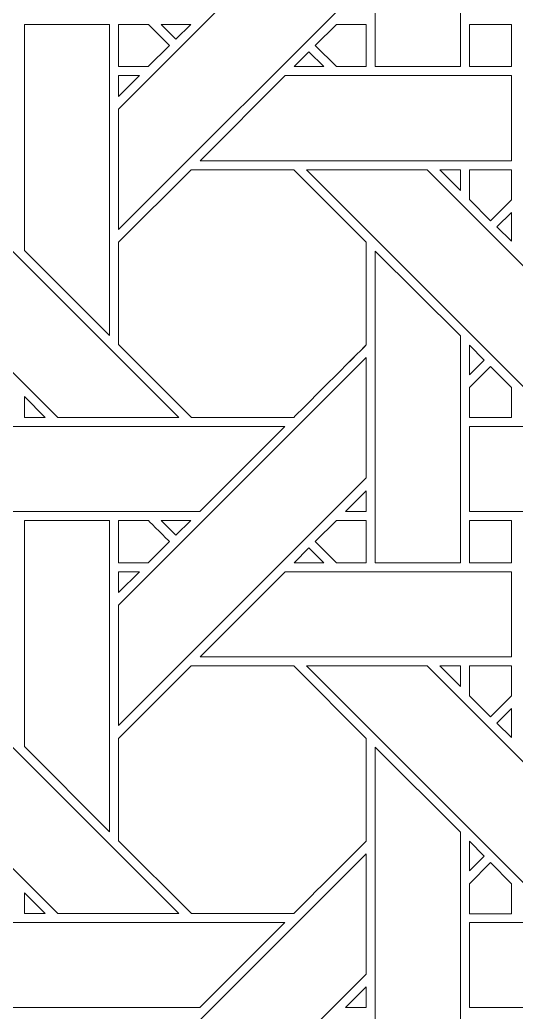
# Model space of a CAD drawing. Header units: inches. Extents: x 4.9 to 19.9, y 1.6 to 16.6.
# Drawn here: x 8.637 to 9.586, y 3.451 to 5.349 of the extents above; entities that cross this region are included whole.
import ezdxf

# ---------------------------------------------------------------- set-up
doc = ezdxf.new("R2010")
doc.units = ezdxf.units.IN
doc.header["$MEASUREMENT"] = 0
doc.layers.add('Design', color=7, linetype='Continuous', lineweight=0)

msp = doc.modelspace()

# ---------------------------------------------------------------- linework, layer by layer
at = {"layer": 'Design'}
for points, knots in [([(4.882854037814669, 16.59476386176223), (4.882854037814669, 16.59476386176223), (4.882854037814669, 1.594763861762152), (4.882854037814669, 1.594763861762152), (4.882854037814669, 1.594763861762152), (19.88285319010416, 1.594763861762152), (19.88285319010416, 1.594763861762152), (19.88285319010416, 1.594763861762152), (19.88285319010416, 16.59476386176223), (19.88285319010416, 16.59476386176223), (19.88285319010416, 16.59476386176223), (4.882854037814669, 16.59476386176223), (4.882854037814669, 16.59476386176223)], [0, 0, 0, 0, 1, 1, 1, 2, 2, 2, 3, 3, 3, 4, 4, 4, 4]), ([(5.683952837729848, 15.79366501657361), (5.683952837729848, 15.79366501657361), (5.683952837729848, 2.395862706950664), (5.683952837729848, 2.395862706950664), (5.683952837729848, 2.395862706950664), (19.08175439018904, 2.395862706950664), (19.08175439018904, 2.395862706950664), (19.08175439018904, 2.395862706950664), (19.08175439018904, 15.79366501657361), (19.08175439018904, 15.79366501657361), (19.08175439018904, 15.79366501657361), (5.683952837729848, 15.79366501657361), (5.683952837729848, 15.79366501657361)], [0, 0, 0, 0, 1, 1, 1, 2, 2, 2, 3, 3, 3, 4, 4, 4, 4]), ([(9.479053921169704, 5.693177117241753), (9.479053921169704, 5.693177117241753), (9.479053921169704, 5.259501139322916), (9.479053921169704, 5.259501139322916), (9.479053921169704, 5.259501139322916), (9.31628926595052, 5.259501139322916), (9.31628926595052, 5.259501139322916), (9.31628926595052, 5.259501139322916), (9.31628926595052, 5.855332268608941), (9.31628926595052, 5.855332268608941), (9.31628926595052, 5.855332268608941), (9.479053921169704, 5.693177117241753), (9.479053921169704, 5.693177117241753)], [0, 0, 0, 0, 1, 1, 1, 2, 2, 2, 3, 3, 3, 4, 4, 4, 4]), ([(8.825487772623697, 5.178177727593316), (8.825487772623697, 5.178177727593316), (9.299151102701822, 5.651766459147134), (9.299151102701822, 5.651766459147134), (9.299151102701822, 5.651766459147134), (9.299151102701822, 5.421724107530381), (9.299151102701822, 5.421724107530381), (9.299151102701822, 5.421724107530381), (8.825487772623697, 4.94808112250434), (8.825487772623697, 4.94808112250434), (8.825487772623697, 4.94808112250434), (8.825487772623697, 5.178177727593316), (8.825487772623697, 5.178177727593316)], [0, 0, 0, 0, 1, 1, 1, 2, 2, 2, 3, 3, 3, 4, 4, 4, 4]), ([(8.808341979980469, 5.340279473198784), (8.808341979980469, 5.340279473198784), (8.808341979980469, 4.745168897840711), (8.808341979980469, 4.745168897840711), (8.808341979980469, 4.745168897840711), (8.645424736870657, 4.908086988661024), (8.645424736870657, 4.908086988661024), (8.645424736870657, 4.908086988661024), (8.645424736870657, 5.340279473198784), (8.645424736870657, 5.340279473198784), (8.645424736870657, 5.340279473198784), (8.808341979980469, 5.340279473198784), (8.808341979980469, 5.340279473198784)], [0, 0, 0, 0, 1, 1, 1, 2, 2, 2, 3, 3, 3, 4, 4, 4, 4]), ([(8.882515801323782, 5.340252346462673), (8.887654622395832, 5.335140652126735), (8.91842566596137, 5.304328070746527), (8.922849867078993, 5.299903869628906), (8.922849867078993, 5.299903869628906), (8.88242679172092, 5.259484185112847), (8.88242679172092, 5.259484185112847), (8.88242679172092, 5.259484185112847), (8.825450473361546, 5.259484185112847), (8.825450473361546, 5.259484185112847), (8.825450473361546, 5.259484185112847), (8.825450473361546, 5.340252346462673), (8.825450473361546, 5.340252346462673), (8.825450473361546, 5.340252346462673), (8.882515801323782, 5.340252346462673), (8.882515801323782, 5.340252346462673)], [0, 0, 0, 0, 1, 1, 1, 2, 2, 2, 3, 3, 3, 4, 4, 4, 5, 5, 5, 5]), ([(8.825450473361546, 5.340252346462673), (8.825450473361546, 5.340252346462673), (8.882515801323782, 5.340252346462673), (8.882515801323782, 5.340252346462673), (8.887872483995224, 5.334929572211371), (8.91868421766493, 5.304069519042968), (8.922849867078993, 5.299903869628906), (8.922849867078993, 5.299903869628906), (8.88242679172092, 5.259484185112847), (8.88242679172092, 5.259484185112847), (8.88242679172092, 5.259484185112847), (8.825450473361546, 5.259484185112847), (8.825450473361546, 5.259484185112847), (8.825450473361546, 5.259484185112847), (8.825450473361546, 5.340252346462673), (8.825450473361546, 5.340252346462673)], [0, 0, 0, 0, 1, 1, 1, 2, 2, 2, 3, 3, 3, 4, 4, 4, 5, 5, 5, 5]), ([(8.963371276855469, 5.340279473198784), (8.963371276855469, 5.340279473198784), (8.935090806749132, 5.312100728352864), (8.935090806749132, 5.312100728352864), (8.935090806749132, 5.312100728352864), (8.906912061903212, 5.340279473198784), (8.906912061903212, 5.340279473198784), (8.906912061903212, 5.340279473198784), (8.963371276855469, 5.340279473198784), (8.963371276855469, 5.340279473198784)], [0, 0, 0, 0, 1, 1, 1, 2, 2, 2, 3, 3, 3, 3]), ([(9.242015414767794, 5.259470621744791), (9.242015414767794, 5.259470621744791), (9.201653374565971, 5.299849616156683), (9.201653374565971, 5.299849616156683), (9.201653374565971, 5.299849616156683), (9.242083231608072, 5.34027608235677), (9.242083231608072, 5.34027608235677), (9.242083231608072, 5.34027608235677), (9.299127366807724, 5.34027608235677), (9.299127366807724, 5.34027608235677), (9.299127366807724, 5.34027608235677), (9.299127366807724, 5.259470621744791), (9.299127366807724, 5.259470621744791), (9.299127366807724, 5.259470621744791), (9.242015414767794, 5.259470621744791), (9.242015414767794, 5.259470621744791)], [0, 0, 0, 0, 1, 1, 1, 2, 2, 2, 3, 3, 3, 4, 4, 4, 5, 5, 5, 5]), ([(9.201653374565971, 5.299849616156683), (9.201653374565971, 5.299849616156683), (9.242083231608072, 5.34027608235677), (9.242083231608072, 5.34027608235677), (9.242083231608072, 5.34027608235677), (9.299127366807724, 5.34027608235677), (9.299127366807724, 5.34027608235677), (9.299127366807724, 5.34027608235677), (9.299127366807724, 5.259470621744791), (9.299127366807724, 5.259470621744791), (9.299127366807724, 5.259470621744791), (9.242015414767794, 5.259470621744791), (9.242015414767794, 5.259470621744791), (9.242015414767794, 5.259470621744791), (9.201653374565971, 5.299849616156683), (9.201653374565971, 5.299849616156683)], [0, 0, 0, 0, 1, 1, 1, 2, 2, 2, 3, 3, 3, 4, 4, 4, 5, 5, 5, 5]), ([(9.496329413519964, 5.340252346462673), (9.496329413519964, 5.340252346462673), (9.57657284206814, 5.340252346462673), (9.57657284206814, 5.340252346462673), (9.57657284206814, 5.340252346462673), (9.57657284206814, 5.259470621744791), (9.57657284206814, 5.259470621744791), (9.57657284206814, 5.259470621744791), (9.496329413519964, 5.259470621744791), (9.496329413519964, 5.259470621744791), (9.496329413519964, 5.259470621744791), (9.496329413519964, 5.340252346462673), (9.496329413519964, 5.340252346462673)], [0, 0, 0, 0, 1, 1, 1, 2, 2, 2, 3, 3, 3, 4, 4, 4, 4]), ([(9.57657284206814, 5.340252346462673), (9.57657284206814, 5.340252346462673), (9.57657284206814, 5.259470621744791), (9.57657284206814, 5.259470621744791), (9.57657284206814, 5.259470621744791), (9.496329413519964, 5.259470621744791), (9.496329413519964, 5.259470621744791), (9.496329413519964, 5.259470621744791), (9.496329413519964, 5.340252346462673), (9.496329413519964, 5.340252346462673), (9.496329413519964, 5.340252346462673), (9.57657284206814, 5.340252346462673), (9.57657284206814, 5.340252346462673)], [0, 0, 0, 0, 1, 1, 1, 2, 2, 2, 3, 3, 3, 4, 4, 4, 4]), ([(9.217814975314669, 5.259501139322916), (9.217814975314669, 5.259501139322916), (9.161315070258246, 5.259501139322916), (9.161315070258246, 5.259501139322916), (9.161315070258246, 5.259501139322916), (9.1895751953125, 5.287761264377169), (9.1895751953125, 5.287761264377169), (9.1895751953125, 5.287761264377169), (9.217814975314669, 5.259501139322916), (9.217814975314669, 5.259501139322916)], [0, 0, 0, 0, 1, 1, 1, 2, 2, 2, 3, 3, 3, 3]), ([(8.86532508002387, 5.24237569173177), (8.86532508002387, 5.24237569173177), (8.825487772623697, 5.202545166015625), (8.825487772623697, 5.202545166015625), (8.825487772623697, 5.202545166015625), (8.825487772623697, 5.24237569173177), (8.825487772623697, 5.24237569173177), (8.825487772623697, 5.24237569173177), (8.86532508002387, 5.24237569173177), (8.86532508002387, 5.24237569173177)], [0, 0, 0, 0, 1, 1, 1, 2, 2, 2, 3, 3, 3, 3]), ([(8.981326633029513, 5.079539828830294), (8.981326633029513, 5.079539828830294), (9.144176059299044, 5.242362128363715), (9.144176059299044, 5.242362128363715), (9.144176059299044, 5.242362128363715), (9.576606750488281, 5.242362128363715), (9.576606750488281, 5.242362128363715), (9.576606750488281, 5.242362128363715), (9.576606750488281, 5.079539828830294), (9.576606750488281, 5.079539828830294), (9.576606750488281, 5.079539828830294), (8.981326633029513, 5.079539828830294), (8.981326633029513, 5.079539828830294)], [0, 0, 0, 0, 1, 1, 1, 2, 2, 2, 3, 3, 3, 4, 4, 4, 4]), ([(8.235904269748264, 5.062428792317708), (8.235904269748264, 5.062428792317708), (8.466851976182724, 5.062428792317708), (8.466851976182724, 5.062428792317708), (8.466851976182724, 5.062428792317708), (8.940494961208765, 4.58877224392361), (8.940494961208765, 4.58877224392361), (8.940494961208765, 4.58877224392361), (8.70947265625, 4.58877224392361), (8.70947265625, 4.58877224392361), (8.70947265625, 4.58877224392361), (8.235904269748264, 5.062428792317708), (8.235904269748264, 5.062428792317708)], [0, 0, 0, 0, 1, 1, 1, 2, 2, 2, 3, 3, 3, 4, 4, 4, 4]), ([(8.964151170518663, 5.062374538845485), (8.964151170518663, 5.062374538845485), (9.160365634494356, 5.062374538845485), (9.160365634494356, 5.062374538845485), (9.160365634494356, 5.062374538845485), (9.299113803439669, 4.923656887478298), (9.299113803439669, 4.923656887478298), (9.299113803439669, 4.923656887478298), (9.299113803439669, 4.727442423502603), (9.299113803439669, 4.727442423502603), (9.281315273708765, 4.709507412380641), (9.169391208224825, 4.59776645236545), (9.160406324598524, 4.588755289713541), (9.160406324598524, 4.588755289713541), (8.964692857530382, 4.588755289713541), (8.964692857530382, 4.588755289713541), (8.964692857530382, 4.588755289713541), (8.825450473361546, 4.727990044487847), (8.825450473361546, 4.727990044487847), (8.825450473361546, 4.727990044487847), (8.825450473361546, 4.923656887478298), (8.825450473361546, 4.923656887478298), (8.825450473361546, 4.923656887478298), (8.964151170518663, 5.062374538845485), (8.964151170518663, 5.062374538845485)], [0, 0, 0, 0, 1, 1, 1, 2, 2, 2, 3, 3, 3, 4, 4, 4, 5, 5, 5, 6, 6, 6, 7, 7, 7, 8, 8, 8, 8]), ([(8.825450473361546, 4.727990044487847), (8.825450473361546, 4.727990044487847), (8.825450473361546, 4.923656887478298), (8.825450473361546, 4.923656887478298), (8.825450473361546, 4.923656887478298), (8.964151170518663, 5.062374538845485), (8.964151170518663, 5.062374538845485), (8.964151170518663, 5.062374538845485), (9.160365634494356, 5.062374538845485), (9.160365634494356, 5.062374538845485), (9.160365634494356, 5.062374538845485), (9.299113803439669, 4.923656887478298), (9.299113803439669, 4.923656887478298), (9.299113803439669, 4.923656887478298), (9.299113803439669, 4.727442423502603), (9.299113803439669, 4.727442423502603), (9.281199137369791, 4.709391276041666), (9.169302198621962, 4.597685072157117), (9.160406324598524, 4.588755289713541), (9.160406324598524, 4.588755289713541), (8.964692857530382, 4.588755289713541), (8.964692857530382, 4.588755289713541), (8.964692857530382, 4.588755289713541), (8.825450473361546, 4.727990044487847), (8.825450473361546, 4.727990044487847)], [0, 0, 0, 0, 1, 1, 1, 2, 2, 2, 3, 3, 3, 4, 4, 4, 5, 5, 5, 6, 6, 6, 7, 7, 7, 8, 8, 8, 8]), ([(9.18463389078776, 5.062428792317708), (9.18463389078776, 5.062428792317708), (9.415581597222221, 5.062428792317708), (9.415581597222221, 5.062428792317708), (9.415581597222221, 5.062428792317708), (9.889224582248263, 4.58877224392361), (9.889224582248263, 4.58877224392361), (9.889224582248263, 4.58877224392361), (9.658194647894964, 4.58877224392361), (9.658194647894964, 4.58877224392361), (9.658194647894964, 4.58877224392361), (9.18463389078776, 5.062428792317708), (9.18463389078776, 5.062428792317708)], [0, 0, 0, 0, 1, 1, 1, 2, 2, 2, 3, 3, 3, 4, 4, 4, 4]), ([(9.479139539930555, 5.062415228949652), (9.479139539930555, 5.062415228949652), (9.479139539930555, 5.022597418891058), (9.479139539930555, 5.022597418891058), (9.479139539930555, 5.022597418891058), (9.439696417914496, 5.062415228949652), (9.439696417914496, 5.062415228949652), (9.439696417914496, 5.062415228949652), (9.479139539930555, 5.062415228949652), (9.479139539930555, 5.062415228949652)], [0, 0, 0, 0, 1, 1, 1, 2, 2, 2, 3, 3, 3, 3]), ([(9.57657284206814, 5.062394883897568), (9.57657284206814, 5.062394883897568), (9.57657284206814, 5.004792107476128), (9.57657284206814, 5.004792107476128), (9.57657284206814, 5.004792107476128), (9.53664313422309, 4.96484883626302), (9.53664313422309, 4.96484883626302), (9.53664313422309, 4.96484883626302), (9.496312459309895, 5.005183749728732), (9.496312459309895, 5.005183749728732), (9.496312459309895, 5.005183749728732), (9.496312459309895, 5.062394883897568), (9.496312459309895, 5.062394883897568), (9.496312459309895, 5.062394883897568), (9.57657284206814, 5.062394883897568), (9.57657284206814, 5.062394883897568)], [0, 0, 0, 0, 1, 1, 1, 2, 2, 2, 3, 3, 3, 4, 4, 4, 5, 5, 5, 5]), ([(9.53664313422309, 4.96484883626302), (9.53664313422309, 4.96484883626302), (9.496312459309895, 5.005183749728732), (9.496312459309895, 5.005183749728732), (9.496312459309895, 5.005183749728732), (9.496312459309895, 5.062394883897568), (9.496312459309895, 5.062394883897568), (9.496312459309895, 5.062394883897568), (9.57657284206814, 5.062394883897568), (9.57657284206814, 5.062394883897568), (9.57657284206814, 5.062394883897568), (9.57657284206814, 5.004792107476128), (9.57657284206814, 5.004792107476128), (9.57657284206814, 5.004792107476128), (9.53664313422309, 4.96484883626302), (9.53664313422309, 4.96484883626302)], [0, 0, 0, 0, 1, 1, 1, 2, 2, 2, 3, 3, 3, 4, 4, 4, 5, 5, 5, 5]), ([(9.576606750488281, 4.980588277180989), (9.576606750488281, 4.980588277180989), (9.576606750488281, 4.925415886773003), (9.576606750488281, 4.925415886773003), (9.576606750488281, 4.925415886773003), (9.548836602105032, 4.952804565429687), (9.548836602105032, 4.952804565429687), (9.548836602105032, 4.952804565429687), (9.576606750488281, 4.980588277180989), (9.576606750488281, 4.980588277180989)], [0, 0, 0, 0, 1, 1, 1, 2, 2, 2, 3, 3, 3, 3]), ([(9.479053921169704, 4.744447496202256), (9.479053921169704, 4.744447496202256), (9.479053921169704, 4.310771518283419), (9.479053921169704, 4.310771518283419), (9.479053921169704, 4.310771518283419), (9.31628926595052, 4.310771518283419), (9.31628926595052, 4.310771518283419), (9.31628926595052, 4.310771518283419), (9.31628926595052, 4.906603495279947), (9.31628926595052, 4.906603495279947), (9.31628926595052, 4.906603495279947), (9.479053921169704, 4.744447496202256), (9.479053921169704, 4.744447496202256)], [0, 0, 0, 0, 1, 1, 1, 2, 2, 2, 3, 3, 3, 4, 4, 4, 4]), ([(9.496365865071613, 4.670203314887152), (9.496365865071613, 4.670203314887152), (9.496365865071613, 4.726968553331162), (9.496365865071613, 4.726968553331162), (9.496365865071613, 4.726968553331162), (9.524551391601562, 4.698382059733072), (9.524551391601562, 4.698382059733072), (9.524551391601562, 4.698382059733072), (9.496365865071613, 4.670203314887152), (9.496365865071613, 4.670203314887152)], [0, 0, 0, 0, 1, 1, 1, 2, 2, 2, 3, 3, 3, 3]), ([(8.825487772623697, 4.229448954264322), (8.825487772623697, 4.229448954264322), (9.299151102701822, 4.703037685818141), (9.299151102701822, 4.703037685818141), (9.299151102701822, 4.703037685818141), (9.299151102701822, 4.473008897569443), (9.299151102701822, 4.473008897569443), (9.299151102701822, 4.473008897569443), (8.825487772623697, 3.999352349175346), (8.825487772623697, 3.999352349175346), (8.825487772623697, 3.999352349175346), (8.825487772623697, 4.229448954264322), (8.825487772623697, 4.229448954264322)], [0, 0, 0, 0, 1, 1, 1, 2, 2, 2, 3, 3, 3, 4, 4, 4, 4]), ([(9.496329413519964, 4.588510301378037), (9.496329413519964, 4.588510301378037), (9.496329413519964, 4.64579603407118), (9.496329413519964, 4.64579603407118), (9.496329413519964, 4.64579603407118), (9.536656697591145, 4.686127556694878), (9.536656697591145, 4.686127556694878), (9.536656697591145, 4.686127556694878), (9.57698482937283, 4.645806206597222), (9.57698482937283, 4.645806206597222), (9.57698482937283, 4.645806206597222), (9.57698482937283, 4.588510301378037), (9.57698482937283, 4.588510301378037), (9.57698482937283, 4.588510301378037), (9.496329413519964, 4.588510301378037), (9.496329413519964, 4.588510301378037)], [0, 0, 0, 0, 1, 1, 1, 2, 2, 2, 3, 3, 3, 4, 4, 4, 5, 5, 5, 5]), ([(9.536656697591145, 4.686127556694878), (9.536656697591145, 4.686127556694878), (9.57698482937283, 4.645806206597222), (9.57698482937283, 4.645806206597222), (9.57698482937283, 4.645806206597222), (9.57698482937283, 4.588510301378037), (9.57698482937283, 4.588510301378037), (9.57698482937283, 4.588510301378037), (9.496329413519964, 4.588510301378037), (9.496329413519964, 4.588510301378037), (9.496329413519964, 4.588510301378037), (9.496329413519964, 4.64579603407118), (9.496329413519964, 4.64579603407118), (9.496329413519964, 4.64579603407118), (9.536656697591145, 4.686127556694878), (9.536656697591145, 4.686127556694878)], [0, 0, 0, 0, 1, 1, 1, 2, 2, 2, 3, 3, 3, 4, 4, 4, 5, 5, 5, 5]), ([(8.685262044270832, 4.58877224392361), (8.685262044270832, 4.58877224392361), (8.645540025499132, 4.58877224392361), (8.645540025499132, 4.58877224392361), (8.645540025499132, 4.58877224392361), (8.645540025499132, 4.62856207953559), (8.645540025499132, 4.62856207953559), (8.645540025499132, 4.62856207953559), (8.685262044270832, 4.58877224392361), (8.685262044270832, 4.58877224392361)], [0, 0, 0, 0, 1, 1, 1, 2, 2, 2, 3, 3, 3, 3]), ([(8.54763709174262, 4.408824496799044), (8.54763709174262, 4.408824496799044), (8.54763709174262, 4.571511162651909), (8.54763709174262, 4.571511162651909), (8.54763709174262, 4.571511162651909), (9.143339369032118, 4.571511162651909), (9.143339369032118, 4.571511162651909), (9.143339369032118, 4.571511162651909), (8.980605231391058, 4.408824496799044), (8.980605231391058, 4.408824496799044), (8.980605231391058, 4.408824496799044), (8.54763709174262, 4.408824496799044), (8.54763709174262, 4.408824496799044)], [0, 0, 0, 0, 1, 1, 1, 2, 2, 2, 3, 3, 3, 4, 4, 4, 4]), ([(9.496365865071613, 4.408824496799044), (9.496365865071613, 4.408824496799044), (9.496365865071613, 4.571511162651909), (9.496365865071613, 4.571511162651909), (9.496365865071613, 4.571511162651909), (10.09206814236111, 4.571511162651909), (10.09206814236111, 4.571511162651909), (10.09206814236111, 4.571511162651909), (9.92933400472005, 4.408824496799044), (9.92933400472005, 4.408824496799044), (9.92933400472005, 4.408824496799044), (9.496365865071613, 4.408824496799044), (9.496365865071613, 4.408824496799044)], [0, 0, 0, 0, 1, 1, 1, 2, 2, 2, 3, 3, 3, 4, 4, 4, 4]), ([(9.259388393825954, 4.408851623535156), (9.259388393825954, 4.408851623535156), (9.29915788438585, 4.448615180121527), (9.29915788438585, 4.448615180121527), (9.29915788438585, 4.448615180121527), (9.29915788438585, 4.408851623535156), (9.29915788438585, 4.408851623535156), (9.29915788438585, 4.408851623535156), (9.259388393825954, 4.408851623535156), (9.259388393825954, 4.408851623535156)], [0, 0, 0, 0, 1, 1, 1, 2, 2, 2, 3, 3, 3, 3]), ([(8.808341979980469, 4.391563415527343), (8.808341979980469, 4.391563415527343), (8.808341979980469, 3.796440124511718), (8.808341979980469, 3.796440124511718), (8.808341979980469, 3.796440124511718), (8.645424736870657, 3.959358215332031), (8.645424736870657, 3.959358215332031), (8.645424736870657, 3.959358215332031), (8.645424736870657, 4.391563415527343), (8.645424736870657, 4.391563415527343), (8.645424736870657, 4.391563415527343), (8.808341979980469, 4.391563415527343), (8.808341979980469, 4.391563415527343)], [0, 0, 0, 0, 1, 1, 1, 2, 2, 2, 3, 3, 3, 4, 4, 4, 4]), ([(8.88251241048177, 4.391521877712673), (8.88765123155382, 4.386410183376735), (8.91842566596137, 4.355591668023003), (8.922849867078993, 4.351167466905382), (8.922849867078993, 4.351167466905382), (8.88242679172092, 4.310747782389322), (8.88242679172092, 4.310747782389322), (8.88242679172092, 4.310747782389322), (8.825450473361546, 4.310747782389322), (8.825450473361546, 4.310747782389322), (8.825450473361546, 4.310747782389322), (8.825450473361546, 4.391521877712673), (8.825450473361546, 4.391521877712673), (8.825450473361546, 4.391521877712673), (8.88251241048177, 4.391521877712673), (8.88251241048177, 4.391521877712673)], [0, 0, 0, 0, 1, 1, 1, 2, 2, 2, 3, 3, 3, 4, 4, 4, 5, 5, 5, 5]), ([(8.825450473361546, 4.391521877712673), (8.825450473361546, 4.391521877712673), (8.88251241048177, 4.391521877712673), (8.88251241048177, 4.391521877712673), (8.887644449869791, 4.386416965060763), (8.918418884277344, 4.355605231391058), (8.922849867078993, 4.351167466905382), (8.922849867078993, 4.351167466905382), (8.88242679172092, 4.310747782389322), (8.88242679172092, 4.310747782389322), (8.88242679172092, 4.310747782389322), (8.825450473361546, 4.310747782389322), (8.825450473361546, 4.310747782389322), (8.825450473361546, 4.310747782389322), (8.825450473361546, 4.391521877712673), (8.825450473361546, 4.391521877712673)], [0, 0, 0, 0, 1, 1, 1, 2, 2, 2, 3, 3, 3, 4, 4, 4, 5, 5, 5, 5]), ([(8.963378058539496, 4.391563415527343), (8.963378058539496, 4.391563415527343), (8.935097588433157, 4.363371955023871), (8.935097588433157, 4.363371955023871), (8.935097588433157, 4.363371955023871), (8.906905280219183, 4.391563415527343), (8.906905280219183, 4.391563415527343), (8.906905280219183, 4.391563415527343), (8.963378058539496, 4.391563415527343), (8.963378058539496, 4.391563415527343)], [0, 0, 0, 0, 1, 1, 1, 2, 2, 2, 3, 3, 3, 3]), ([(9.242018805609808, 4.310733371310763), (9.242018805609808, 4.310733371310763), (9.201656765407986, 4.351119147406683), (9.201656765407986, 4.351119147406683), (9.201656765407986, 4.351119147406683), (9.242083231608072, 4.391538831922742), (9.242083231608072, 4.391538831922742), (9.242083231608072, 4.391538831922742), (9.299127366807724, 4.391538831922742), (9.299127366807724, 4.391538831922742), (9.299127366807724, 4.391538831922742), (9.299127366807724, 4.310733371310763), (9.299127366807724, 4.310733371310763), (9.299127366807724, 4.310733371310763), (9.242018805609808, 4.310733371310763), (9.242018805609808, 4.310733371310763)], [0, 0, 0, 0, 1, 1, 1, 2, 2, 2, 3, 3, 3, 4, 4, 4, 5, 5, 5, 5]), ([(9.201656765407986, 4.351119147406683), (9.201656765407986, 4.351119147406683), (9.242083231608072, 4.391538831922742), (9.242083231608072, 4.391538831922742), (9.242083231608072, 4.391538831922742), (9.299127366807724, 4.391538831922742), (9.299127366807724, 4.391538831922742), (9.299127366807724, 4.391538831922742), (9.299127366807724, 4.310733371310763), (9.299127366807724, 4.310733371310763), (9.299127366807724, 4.310733371310763), (9.242018805609808, 4.310733371310763), (9.242018805609808, 4.310733371310763), (9.242018805609808, 4.310733371310763), (9.201656765407986, 4.351119147406683), (9.201656765407986, 4.351119147406683)], [0, 0, 0, 0, 1, 1, 1, 2, 2, 2, 3, 3, 3, 4, 4, 4, 5, 5, 5, 5]), ([(9.496329413519964, 4.391521877712673), (9.496329413519964, 4.391521877712673), (9.57657284206814, 4.391521877712673), (9.57657284206814, 4.391521877712673), (9.57657284206814, 4.391521877712673), (9.57657284206814, 4.310733371310763), (9.57657284206814, 4.310733371310763), (9.57657284206814, 4.310733371310763), (9.496329413519964, 4.310733371310763), (9.496329413519964, 4.310733371310763), (9.496329413519964, 4.310733371310763), (9.496329413519964, 4.391521877712673), (9.496329413519964, 4.391521877712673)], [0, 0, 0, 0, 1, 1, 1, 2, 2, 2, 3, 3, 3, 4, 4, 4, 4]), ([(9.57657284206814, 4.391521877712673), (9.57657284206814, 4.391521877712673), (9.57657284206814, 4.310733371310763), (9.57657284206814, 4.310733371310763), (9.57657284206814, 4.310733371310763), (9.496329413519964, 4.310733371310763), (9.496329413519964, 4.310733371310763), (9.496329413519964, 4.310733371310763), (9.496329413519964, 4.391521877712673), (9.496329413519964, 4.391521877712673), (9.496329413519964, 4.391521877712673), (9.57657284206814, 4.391521877712673), (9.57657284206814, 4.391521877712673)], [0, 0, 0, 0, 1, 1, 1, 2, 2, 2, 3, 3, 3, 4, 4, 4, 4]), ([(9.217821756998697, 4.310771518283419), (9.217821756998697, 4.310771518283419), (9.161315070258246, 4.310771518283419), (9.161315070258246, 4.310771518283419), (9.161315070258246, 4.310771518283419), (9.1895751953125, 4.339031643337673), (9.1895751953125, 4.339031643337673), (9.1895751953125, 4.339031643337673), (9.217821756998697, 4.310771518283419), (9.217821756998697, 4.310771518283419)], [0, 0, 0, 0, 1, 1, 1, 2, 2, 2, 3, 3, 3, 3]), ([(8.865318298339844, 4.293646918402777), (8.865318298339844, 4.293646918402777), (8.825487772623697, 4.253815544976128), (8.825487772623697, 4.253815544976128), (8.825487772623697, 4.253815544976128), (8.825487772623697, 4.293646918402777), (8.825487772623697, 4.293646918402777), (8.825487772623697, 4.293646918402777), (8.865318298339844, 4.293646918402777), (8.865318298339844, 4.293646918402777)], [0, 0, 0, 0, 1, 1, 1, 2, 2, 2, 3, 3, 3, 3]), ([(8.981319851345486, 4.130811055501301), (8.981319851345486, 4.130811055501301), (9.144176059299044, 4.293633355034722), (9.144176059299044, 4.293633355034722), (9.144176059299044, 4.293633355034722), (9.576606750488281, 4.293633355034722), (9.576606750488281, 4.293633355034722), (9.576606750488281, 4.293633355034722), (9.576606750488281, 4.130811055501301), (9.576606750488281, 4.130811055501301), (9.576606750488281, 4.130811055501301), (8.981319851345486, 4.130811055501301), (8.981319851345486, 4.130811055501301)], [0, 0, 0, 0, 1, 1, 1, 2, 2, 2, 3, 3, 3, 4, 4, 4, 4]), ([(8.235904269748264, 4.113699171278211), (8.235904269748264, 4.113699171278211), (8.466851976182724, 4.113699171278211), (8.466851976182724, 4.113699171278211), (8.466851976182724, 4.113699171278211), (8.940494961208765, 3.640042622884114), (8.940494961208765, 3.640042622884114), (8.940494961208765, 3.640042622884114), (8.70947265625, 3.640042622884114), (8.70947265625, 3.640042622884114), (8.70947265625, 3.640042622884114), (8.235904269748264, 4.113699171278211), (8.235904269748264, 4.113699171278211)], [0, 0, 0, 0, 1, 1, 1, 2, 2, 2, 3, 3, 3, 4, 4, 4, 4]), ([(8.964151170518663, 4.113644917805989), (8.964151170518663, 4.113644917805989), (9.160365634494356, 4.113644917805989), (9.160365634494356, 4.113644917805989), (9.160365634494356, 4.113644917805989), (9.299113803439669, 3.974920484754774), (9.299113803439669, 3.974920484754774), (9.299113803439669, 3.974920484754774), (9.299113803439669, 3.778706020779079), (9.299113803439669, 3.778706020779079), (9.281315273708765, 3.760771009657117), (9.169391208224825, 3.64903089735243), (9.160406324598524, 3.640018886990016), (9.160406324598524, 3.640018886990016), (8.964692857530382, 3.640018886990016), (8.964692857530382, 3.640018886990016), (8.964692857530382, 3.640018886990016), (8.825450473361546, 3.77926042344835), (8.825450473361546, 3.77926042344835), (8.825450473361546, 3.77926042344835), (8.825450473361546, 3.974920484754774), (8.825450473361546, 3.974920484754774), (8.825450473361546, 3.974920484754774), (8.964151170518663, 4.113644917805989), (8.964151170518663, 4.113644917805989)], [0, 0, 0, 0, 1, 1, 1, 2, 2, 2, 3, 3, 3, 4, 4, 4, 5, 5, 5, 6, 6, 6, 7, 7, 7, 8, 8, 8, 8]), ([(8.825450473361546, 3.77926042344835), (8.825450473361546, 3.77926042344835), (8.825450473361546, 3.974920484754774), (8.825450473361546, 3.974920484754774), (8.825450473361546, 3.974920484754774), (8.964151170518663, 4.113644917805989), (8.964151170518663, 4.113644917805989), (8.964151170518663, 4.113644917805989), (9.160365634494356, 4.113644917805989), (9.160365634494356, 4.113644917805989), (9.160365634494356, 4.113644917805989), (9.299113803439669, 3.974920484754774), (9.299113803439669, 3.974920484754774), (9.299113803439669, 3.974920484754774), (9.299113803439669, 3.778706020779079), (9.299113803439669, 3.778706020779079), (9.281315273708765, 3.760777791341145), (9.169391208224825, 3.64903089735243), (9.160406324598524, 3.640018886990016), (9.160406324598524, 3.640018886990016), (8.964692857530382, 3.640018886990016), (8.964692857530382, 3.640018886990016), (8.964692857530382, 3.640018886990016), (8.825450473361546, 3.77926042344835), (8.825450473361546, 3.77926042344835)], [0, 0, 0, 0, 1, 1, 1, 2, 2, 2, 3, 3, 3, 4, 4, 4, 5, 5, 5, 6, 6, 6, 7, 7, 7, 8, 8, 8, 8]), ([(9.18463389078776, 4.113699171278211), (9.18463389078776, 4.113699171278211), (9.415581597222221, 4.113699171278211), (9.415581597222221, 4.113699171278211), (9.415581597222221, 4.113699171278211), (9.889224582248263, 3.640042622884114), (9.889224582248263, 3.640042622884114), (9.889224582248263, 3.640042622884114), (9.658194647894964, 3.640042622884114), (9.658194647894964, 3.640042622884114), (9.658194647894964, 3.640042622884114), (9.18463389078776, 4.113699171278211), (9.18463389078776, 4.113699171278211)], [0, 0, 0, 0, 1, 1, 1, 2, 2, 2, 3, 3, 3, 4, 4, 4, 4]), ([(9.479139539930555, 4.113685607910156), (9.479139539930555, 4.113685607910156), (9.479139539930555, 4.073868645562066), (9.479139539930555, 4.073868645562066), (9.479139539930555, 4.073868645562066), (9.439696417914496, 4.113685607910156), (9.439696417914496, 4.113685607910156), (9.439696417914496, 4.113685607910156), (9.479139539930555, 4.113685607910156), (9.479139539930555, 4.113685607910156)], [0, 0, 0, 0, 1, 1, 1, 2, 2, 2, 3, 3, 3, 3]), ([(9.57657284206814, 4.113658481174044), (9.57657284206814, 4.113658481174044), (9.57657284206814, 4.056055704752603), (9.57657284206814, 4.056055704752603), (9.57657284206814, 4.056055704752603), (9.53664313422309, 4.016112433539496), (9.53664313422309, 4.016112433539496), (9.53664313422309, 4.016112433539496), (9.496312459309895, 4.056447347005208), (9.496312459309895, 4.056447347005208), (9.496312459309895, 4.056447347005208), (9.496312459309895, 4.113658481174044), (9.496312459309895, 4.113658481174044), (9.496312459309895, 4.113658481174044), (9.57657284206814, 4.113658481174044), (9.57657284206814, 4.113658481174044)], [0, 0, 0, 0, 1, 1, 1, 2, 2, 2, 3, 3, 3, 4, 4, 4, 5, 5, 5, 5]), ([(9.53664313422309, 4.016112433539496), (9.53664313422309, 4.016112433539496), (9.496312459309895, 4.056447347005208), (9.496312459309895, 4.056447347005208), (9.496312459309895, 4.056447347005208), (9.496312459309895, 4.113658481174044), (9.496312459309895, 4.113658481174044), (9.496312459309895, 4.113658481174044), (9.57657284206814, 4.113658481174044), (9.57657284206814, 4.113658481174044), (9.57657284206814, 4.113658481174044), (9.57657284206814, 4.056055704752603), (9.57657284206814, 4.056055704752603), (9.57657284206814, 4.056055704752603), (9.53664313422309, 4.016112433539496), (9.53664313422309, 4.016112433539496)], [0, 0, 0, 0, 1, 1, 1, 2, 2, 2, 3, 3, 3, 4, 4, 4, 5, 5, 5, 5]), ([(9.576606750488281, 4.031859503851996), (9.576606750488281, 4.031859503851996), (9.576606750488281, 3.97668711344401), (9.576606750488281, 3.97668711344401), (9.576606750488281, 3.97668711344401), (9.548836602105032, 4.004075792100694), (9.548836602105032, 4.004075792100694), (9.548836602105032, 4.004075792100694), (9.576606750488281, 4.031859503851996), (9.576606750488281, 4.031859503851996)], [0, 0, 0, 0, 1, 1, 1, 2, 2, 2, 3, 3, 3, 3]), ([(9.479053921169704, 3.795718722873263), (9.479053921169704, 3.795718722873263), (9.479053921169704, 3.362042744954426), (9.479053921169704, 3.362042744954426), (9.479053921169704, 3.362042744954426), (9.31628926595052, 3.362042744954426), (9.31628926595052, 3.362042744954426), (9.31628926595052, 3.362042744954426), (9.31628926595052, 3.957873874240451), (9.31628926595052, 3.957873874240451), (9.31628926595052, 3.957873874240451), (9.479053921169704, 3.795718722873263), (9.479053921169704, 3.795718722873263)], [0, 0, 0, 0, 1, 1, 1, 2, 2, 2, 3, 3, 3, 4, 4, 4, 4]), ([(9.496365865071613, 3.721474541558159), (9.496365865071613, 3.721474541558159), (9.496365865071613, 3.77823978000217), (9.496365865071613, 3.77823978000217), (9.496365865071613, 3.77823978000217), (9.524544609917532, 3.749666849772135), (9.524544609917532, 3.749666849772135), (9.524544609917532, 3.749666849772135), (9.496365865071613, 3.721474541558159), (9.496365865071613, 3.721474541558159)], [0, 0, 0, 0, 1, 1, 1, 2, 2, 2, 3, 3, 3, 3]), ([(8.825487772623697, 3.280720180935329), (8.825487772623697, 3.280720180935329), (9.299151102701822, 3.754308912489149), (9.299151102701822, 3.754308912489149), (9.299151102701822, 3.754308912489149), (9.299151102701822, 3.524280124240451), (9.299151102701822, 3.524280124240451), (9.299151102701822, 3.524280124240451), (8.825487772623697, 3.05062272813585), (8.825487772623697, 3.05062272813585), (8.825487772623697, 3.05062272813585), (8.825487772623697, 3.280720180935329), (8.825487772623697, 3.280720180935329)], [0, 0, 0, 0, 1, 1, 1, 2, 2, 2, 3, 3, 3, 4, 4, 4, 4]), ([(9.496329413519964, 3.639773898654513), (9.496329413519964, 3.639773898654513), (9.496329413519964, 3.697059631347656), (9.496329413519964, 3.697059631347656), (9.496329413519964, 3.697059631347656), (9.536656697591145, 3.737391153971354), (9.536656697591145, 3.737391153971354), (9.536656697591145, 3.737391153971354), (9.57698482937283, 3.697069803873697), (9.57698482937283, 3.697069803873697), (9.57698482937283, 3.697069803873697), (9.57698482937283, 3.639773898654513), (9.57698482937283, 3.639773898654513), (9.57698482937283, 3.639773898654513), (9.496329413519964, 3.639773898654513), (9.496329413519964, 3.639773898654513)], [0, 0, 0, 0, 1, 1, 1, 2, 2, 2, 3, 3, 3, 4, 4, 4, 5, 5, 5, 5]), ([(9.536656697591145, 3.737391153971354), (9.536656697591145, 3.737391153971354), (9.57698482937283, 3.697069803873697), (9.57698482937283, 3.697069803873697), (9.57698482937283, 3.697069803873697), (9.57698482937283, 3.639773898654513), (9.57698482937283, 3.639773898654513), (9.57698482937283, 3.639773898654513), (9.496329413519964, 3.639773898654513), (9.496329413519964, 3.639773898654513), (9.496329413519964, 3.639773898654513), (9.496329413519964, 3.697059631347656), (9.496329413519964, 3.697059631347656), (9.496329413519964, 3.697059631347656), (9.536656697591145, 3.737391153971354), (9.536656697591145, 3.737391153971354)], [0, 0, 0, 0, 1, 1, 1, 2, 2, 2, 3, 3, 3, 4, 4, 4, 5, 5, 5, 5]), ([(8.685262044270832, 3.640042622884114), (8.685262044270832, 3.640042622884114), (8.645540025499132, 3.640042622884114), (8.645540025499132, 3.640042622884114), (8.645540025499132, 3.640042622884114), (8.645540025499132, 3.679833306206596), (8.645540025499132, 3.679833306206596), (8.645540025499132, 3.679833306206596), (8.685262044270832, 3.640042622884114), (8.685262044270832, 3.640042622884114)], [0, 0, 0, 0, 1, 1, 1, 2, 2, 2, 3, 3, 3, 3]), ([(8.54763709174262, 3.460095723470051), (8.54763709174262, 3.460095723470051), (8.54763709174262, 3.622781541612412), (8.54763709174262, 3.622781541612412), (8.54763709174262, 3.622781541612412), (9.143339369032118, 3.622781541612412), (9.143339369032118, 3.622781541612412), (9.143339369032118, 3.622781541612412), (8.980605231391058, 3.460095723470051), (8.980605231391058, 3.460095723470051), (8.980605231391058, 3.460095723470051), (8.54763709174262, 3.460095723470051), (8.54763709174262, 3.460095723470051)], [0, 0, 0, 0, 1, 1, 1, 2, 2, 2, 3, 3, 3, 4, 4, 4, 4]), ([(9.496365865071613, 3.460095723470051), (9.496365865071613, 3.460095723470051), (9.496365865071613, 3.622781541612412), (9.496365865071613, 3.622781541612412), (9.496365865071613, 3.622781541612412), (10.09206814236111, 3.622781541612412), (10.09206814236111, 3.622781541612412), (10.09206814236111, 3.622781541612412), (9.92933400472005, 3.460095723470051), (9.92933400472005, 3.460095723470051), (9.92933400472005, 3.460095723470051), (9.496365865071613, 3.460095723470051), (9.496365865071613, 3.460095723470051)], [0, 0, 0, 0, 1, 1, 1, 2, 2, 2, 3, 3, 3, 4, 4, 4, 4]), ([(9.259395175509981, 3.460122850206162), (9.259395175509981, 3.460122850206162), (9.29915788438585, 3.499885559082031), (9.29915788438585, 3.499885559082031), (9.29915788438585, 3.499885559082031), (9.29915788438585, 3.460122850206162), (9.29915788438585, 3.460122850206162), (9.29915788438585, 3.460122850206162), (9.259395175509981, 3.460122850206162), (9.259395175509981, 3.460122850206162)], [0, 0, 0, 0, 1, 1, 1, 2, 2, 2, 3, 3, 3, 3])]:
    msp.add_open_spline(points, degree=3, knots=knots, dxfattribs=at)

doc.saveas('drawing.dxf')
